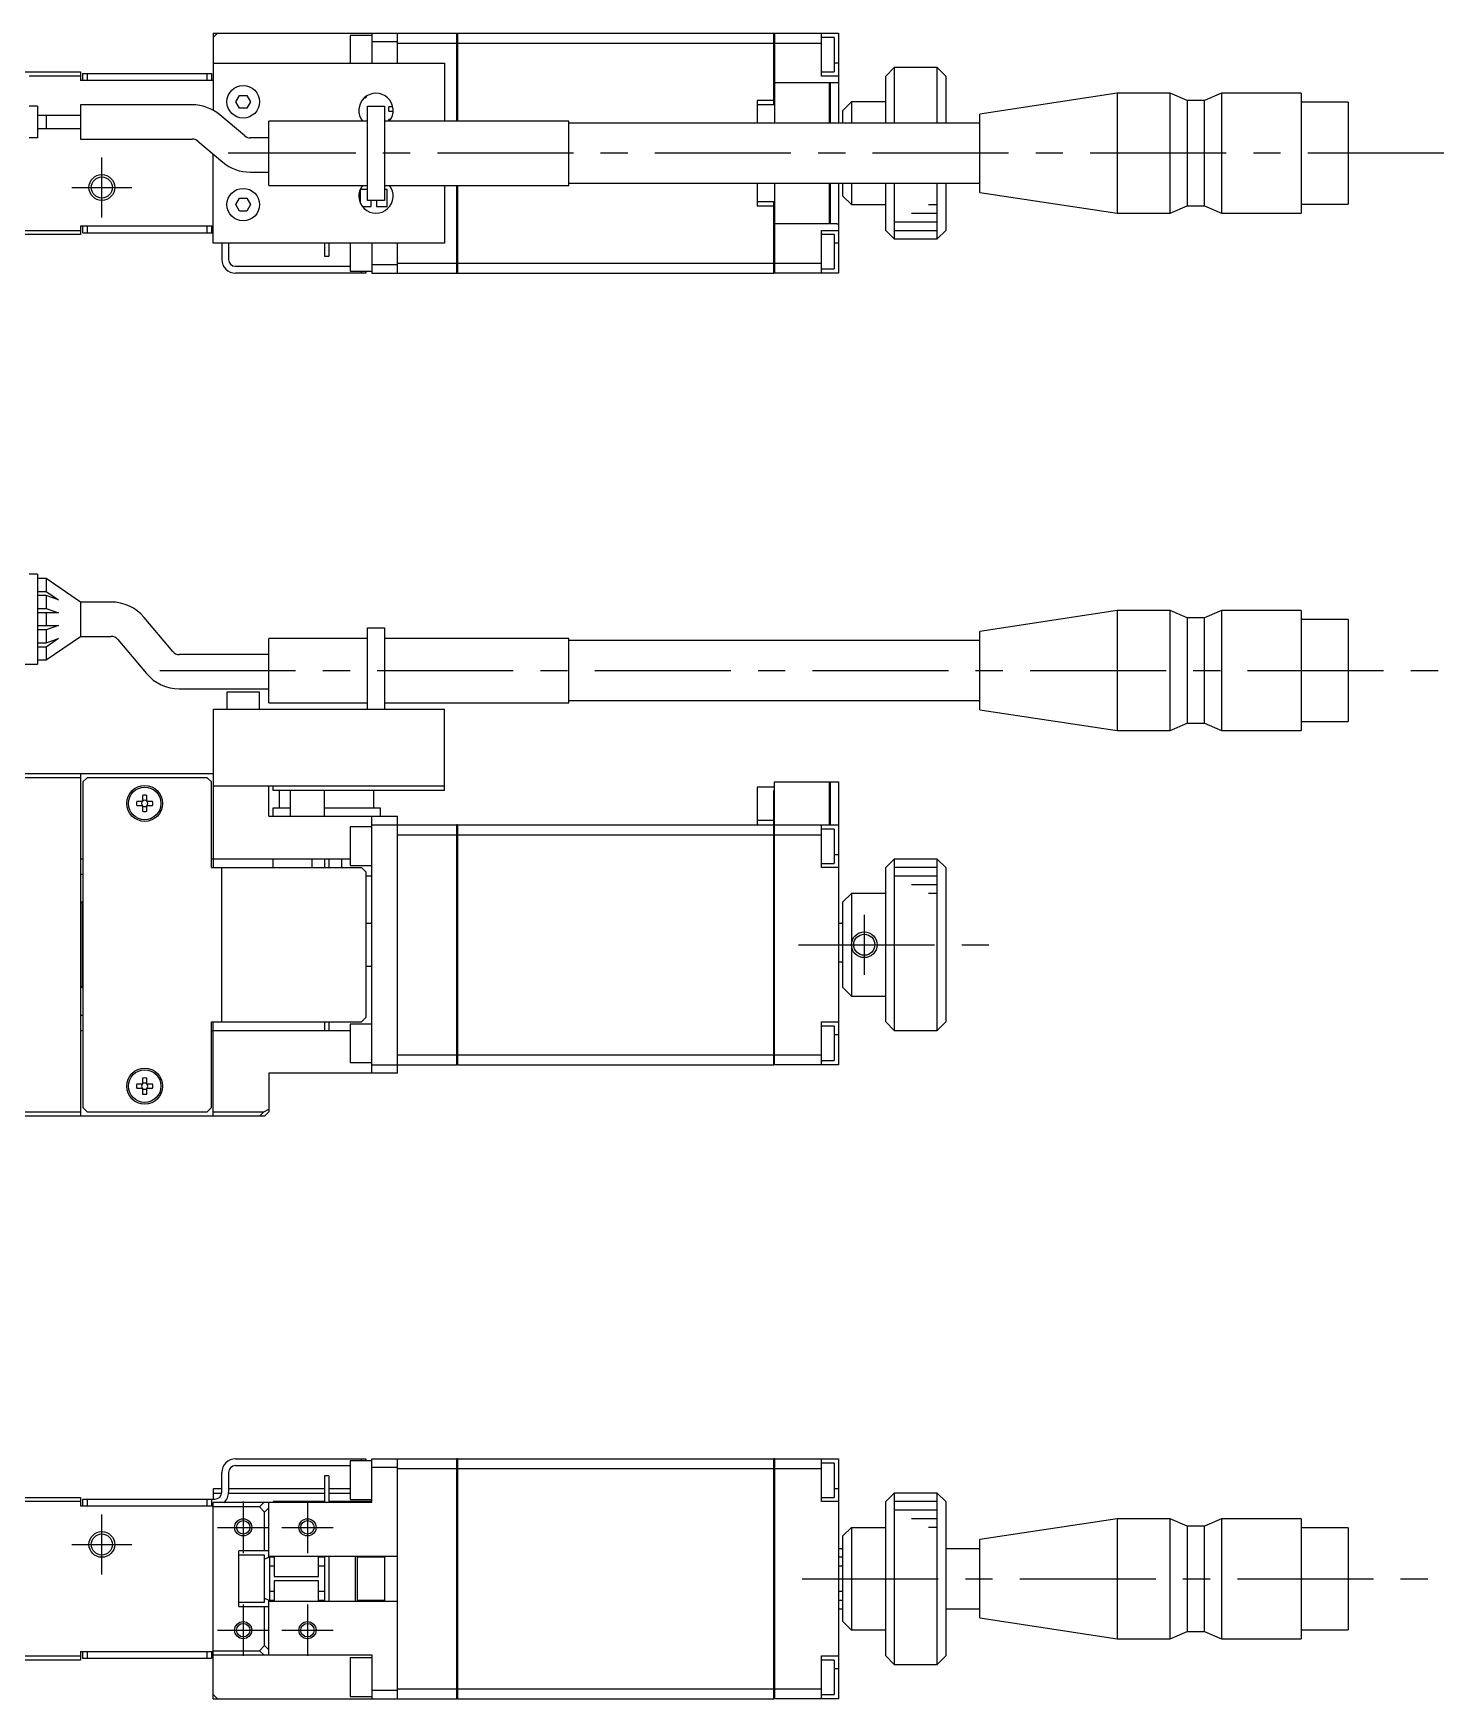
# Model space of a CAD drawing. Extents: x -1 to 721, y -8 to 204.
# Drawn here: x 192 to 356.8, y 10 to 204.4 of the extents above; entities that cross this region are included whole.
import ezdxf

# ---------------------------------------------------------------- set-up
doc = ezdxf.new("R2010")
doc.units = 0
doc.header["$LTSCALE"] = 0.5
doc.linetypes.add('CENTER', pattern=[50.8, 31.75, -6.35, 6.35, -6.35])
for name, color, linetype in [('MSM_CENTER', 1, 'CENTER'), ('MSM_CONTINUOUS', 7, 'CONTINUOUS'), ('MSM_NARROW', 5, 'CONTINUOUS')]:
    doc.layers.add(name, color=color, linetype=linetype)

msp = doc.modelspace()

# ---------------------------------------------------------------- linework, layer by layer
at = {"layer": 'MSM_CENTER'}
for p, q in [((200, 182.89), (200, 189.89)), ((356.64, 190.39), (214.74, 190.39)), ((196.5, 186.39), (203.5, 186.39)), ((206.75, 130), (356.75, 130)), ((289, 101.5), (289, 94.5)), ((281.32, 98), (305.33, 98)), ((200, 24.5), (200, 31.5)), ((216.5, 33), (216.5, 27)), ((224, 33), (224, 27)), ((213.5, 30), (219.5, 30)), ((221, 30), (227, 30)), ((196.5, 28), (203.5, 28)), ((281.75, 24), (356.75, 24)), ((216.5, 21), (216.5, 15)), ((224, 21), (224, 15)), ((213.5, 18), (219.5, 18)), ((221, 18), (227, 18))]:
    msp.add_line(p, q, dxfattribs=at)
at = {"layer": 'MSM_CONTINUOUS'}
for p, q in [((213, 204.39), (213, 195.4)), ((213, 204.39), (241.45, 204.39)), ((213, 203.89), (213.5, 204.39)), ((231.5, 204.14), (229, 204.14)), ((229, 204.14), (229, 200.89)), ((231.5, 204.39), (231.5, 200.89)), ((234.5, 200.89), (234.5, 204.39)), ((241.45, 194.14), (241.45, 204.39)), ((241.5, 204.38), (241.45, 204.38)), ((241.5, 204.39), (241.5, 194.14)), ((241.5, 204.39), (278.45, 204.39)), ((278.45, 196.04), (278.45, 204.39)), ((278.5, 204.38), (278.45, 204.38)), ((278.5, 204.39), (278.5, 193.89)), ((278.5, 204.39), (286, 204.39)), ((284, 199.39), (284, 204.39)), ((286, 204.39), (286, 193.89)), ((234.5, 203.39), (231.5, 203.39)), ((234.5, 203.23), (241.45, 203.23)), ((241.5, 203.23), (241.45, 203.23)), ((241.5, 203.23), (278.45, 203.23)), ((278.5, 203.23), (278.45, 203.23)), ((278.5, 203.23), (284, 203.23)), ((285.5, 203.89), (284, 203.89)), ((285.5, 203.89), (285.5, 199.89)), ((213, 200.89), (240, 200.89)), ((240, 200.89), (240, 194.14)), ((286, 200.89), (285.5, 200.89)), ((292.5, 200.39), (291.5, 199.39)), ((297.5, 200.39), (292.5, 200.39)), ((292.5, 200.39), (292.5, 193.89)), ((298.5, 199.39), (297.5, 200.39)), ((297.5, 193.89), (297.5, 200.39)), ((58.5, 199.89), (197.5, 199.89)), ((197.5, 199.39), (191.5, 199.39)), ((197.5, 199.89), (197.5, 198.89)), ((213, 198.89), (197.5, 198.89)), ((197.8, 199.69), (212.8, 199.69)), ((197.8, 198.89), (197.8, 199.69)), ((198.3, 199.69), (198.3, 198.89)), ((212.3, 198.89), (212.3, 199.69)), ((212.8, 199.69), (212.8, 198.89)), ((278.5, 198.64), (284.95, 198.64)), ((284, 199.89), (285.5, 199.89)), ((286, 199.39), (284, 199.39)), ((284.95, 193.89), (284.95, 198.64)), ((285, 198.59), (284.95, 198.59)), ((285, 198.64), (285, 193.89)), ((285, 198.64), (285.8, 198.64)), ((285.8, 198.62), (285.8, 198.64)), ((286, 198.62), (285.8, 198.62)), ((291.5, 193.89), (291.5, 199.39)), ((298.5, 199.39), (298.5, 193.89)), ((215.63, 196.39), (216.07, 197.14)), ((216.07, 195.64), (215.63, 196.39)), ((216.07, 197.14), (216.93, 197.14)), ((216.93, 197.14), (217.37, 196.39)), ((217.37, 196.39), (216.93, 195.64)), ((276.5, 196.54), (276.5, 193.89)), ((278.45, 196.54), (276.5, 196.54)), ((286.5, 195.39), (287.5, 196.39)), ((291.5, 196.39), (287.5, 196.39)), ((287.5, 196.39), (287.5, 193.89)), ((318.5, 197.39), (302.5, 194.96)), ((324.7, 197.39), (318.5, 197.39)), ((318.5, 197.39), (318.5, 183.39)), ((326.7, 196.54), (324.7, 197.39)), ((324.7, 183.39), (324.7, 197.39)), ((328.7, 196.54), (326.7, 196.54)), ((326.7, 196.54), (326.7, 184.24)), ((330.7, 197.39), (328.7, 196.54)), ((328.7, 184.24), (328.7, 196.54)), ((340, 197.39), (330.7, 197.39)), ((330.7, 197.39), (330.7, 183.39)), ((340, 197.39), (340, 183.39)), ((345.5, 196.34), (340, 196.34)), ((345.5, 196.34), (345.5, 184.44)), ((192.5, 195.89), (191.5, 195.89)), ((192.5, 195.89), (192.5, 192.19)), ((197.5, 194.79), (192.5, 194.79)), ((193.5, 194.79), (193.5, 193.29)), ((197.5, 196.04), (197.5, 192.04)), ((210.55, 196.04), (197.5, 196.04)), ((216.69, 192.41), (213.76, 194.87)), ((216.93, 195.64), (216.07, 195.64)), ((231, 184.89), (231, 195.89)), ((231, 195.89), (233, 195.89)), ((233, 195.89), (233, 184.89)), ((233.5, 195.31), (233.5, 195.81)), ((233.95, 195.81), (233.5, 195.81)), ((233.5, 195.31), (234, 195.31)), ((278.5, 196.04), (276.5, 196.04)), ((286.5, 193.89), (286.5, 195.39)), ((302.5, 185.82), (302.5, 194.96)), ((192.5, 193.29), (197.5, 193.29)), ((231, 194.14), (219.5, 194.14)), ((219.5, 186.64), (219.5, 194.14)), ((254.5, 194.14), (233, 194.14)), ((233.69, 194.31), (233.5, 194.31)), ((233.5, 194.14), (233.5, 194.31)), ((254.5, 186.64), (254.5, 194.14)), ((302.5, 193.89), (254.5, 193.89)), ((192.5, 192.19), (191.5, 192.19)), ((197.5, 192.04), (210.55, 192.04)), ((211.19, 191.8), (214.12, 189.35)), ((219.5, 192.18), (217.33, 192.18)), ((213, 179.89), (213, 190.29)), ((217.33, 188.18), (219.5, 188.18)), ((219.5, 186.64), (231, 186.64)), ((233, 186.64), (254.5, 186.64)), ((240, 186.64), (240, 179.89)), ((241.45, 176.39), (241.45, 186.64)), ((241.5, 186.64), (241.5, 176.39)), ((254.5, 186.89), (302.5, 186.89)), ((276.5, 186.89), (276.5, 184.23)), ((278.5, 186.89), (278.5, 176.39)), ((284.95, 182.14), (284.95, 186.89)), ((285, 186.89), (285, 182.14)), ((286, 186.89), (286, 176.39)), ((286.5, 185.39), (286.5, 186.89)), ((287.5, 186.89), (287.5, 184.39)), ((291.5, 181.39), (291.5, 186.89)), ((292.5, 186.89), (292.5, 180.39)), ((297.5, 180.39), (297.5, 186.89)), ((298.5, 186.89), (298.5, 181.39)), ((215.63, 184.39), (216.07, 185.14)), ((216.07, 185.14), (216.93, 185.14)), ((216.93, 185.14), (217.37, 184.39)), ((231, 186.16), (230.17, 186.16)), ((230.17, 186.16), (230.17, 184.59)), ((233, 184.89), (231, 184.89)), ((231.42, 184.16), (231.42, 184.89)), ((232.07, 184.89), (232.07, 184.16)), ((233.32, 186.16), (233, 186.16)), ((233.32, 184.16), (233.32, 186.16)), ((278.5, 184.73), (276.5, 184.73)), ((278.45, 176.39), (278.45, 184.73)), ((287.5, 184.39), (286.5, 185.39)), ((302.5, 185.82), (318.5, 183.39)), ((216.07, 183.64), (215.63, 184.39)), ((216.93, 183.64), (216.07, 183.64)), ((217.37, 184.39), (216.93, 183.64)), ((230.42, 184.16), (231.42, 184.16)), ((232.07, 184.16), (233.32, 184.16)), ((278.45, 184.23), (276.5, 184.23)), ((287.5, 184.39), (291.5, 184.39)), ((318.5, 183.39), (324.7, 183.39)), ((324.7, 183.39), (326.7, 184.24)), ((326.7, 184.24), (328.7, 184.24)), ((328.7, 184.24), (330.7, 183.39)), ((330.7, 183.39), (340, 183.39)), ((340, 184.44), (345.5, 184.44)), ((197.5, 180.89), (184.5, 180.89)), ((184.61, 181.39), (197.5, 181.39)), ((197.5, 181.89), (197.5, 180.89)), ((213, 181.89), (197.5, 181.89)), ((197.8, 181.09), (197.8, 181.89)), ((197.8, 181.09), (213, 181.09)), ((198.3, 181.89), (198.3, 181.09)), ((212.3, 181.09), (212.3, 181.89)), ((212.8, 181.89), (212.8, 181.09)), ((284.95, 182.14), (278.5, 182.14)), ((284, 176.39), (284, 181.39)), ((284, 181.39), (286, 181.39)), ((285.5, 180.89), (284, 180.89)), ((285, 182.19), (284.95, 182.19)), ((285.8, 182.14), (285, 182.14)), ((285.5, 180.89), (285.5, 176.89)), ((285.8, 182.14), (285.8, 182.16)), ((285.8, 182.16), (286, 182.16)), ((291.5, 181.39), (292.5, 180.39)), ((297.5, 180.39), (298.5, 181.39)), ((240, 179.89), (213, 179.89)), ((214, 179.89), (214, 177.99)), ((214.8, 179.89), (214.8, 177.99)), ((226, 179.89), (226, 178.39)), ((226.5, 179.89), (226.5, 178.39)), ((229, 179.89), (229, 176.64)), ((231.5, 179.89), (231.5, 176.39)), ((234.5, 176.39), (234.5, 179.89)), ((286, 179.89), (285.5, 179.89)), ((292.5, 180.39), (297.5, 180.39)), ((215.6, 177.19), (229, 177.19)), ((226, 178.39), (226.5, 178.39)), ((231.5, 177.39), (234.5, 177.39)), ((234.5, 177.54), (241.45, 177.54)), ((241.5, 177.55), (241.45, 177.55)), ((241.5, 177.54), (278.45, 177.54)), ((278.5, 177.55), (278.45, 177.55)), ((278.5, 177.54), (284, 177.54)), ((230.8, 176.39), (215.6, 176.39)), ((229, 176.64), (231.5, 176.64)), ((230.3, 176.39), (230.3, 176.64)), ((230.8, 176.64), (230.8, 176.39)), ((231.5, 176.39), (241.45, 176.39)), ((241.5, 176.4), (241.45, 176.4)), ((241.5, 176.39), (278.45, 176.39)), ((278.5, 176.4), (278.45, 176.4)), ((286, 176.39), (278.5, 176.39)), ((284, 176.89), (285.5, 176.89)), ((192.5, 141.25), (191.5, 141.25)), ((192.5, 141.25), (192.5, 130.75)), ((193.5, 140.75), (192.5, 140.75)), ((193.5, 140.75), (193.5, 139.25)), ((197.5, 138), (193.5, 140.75)), ((192.5, 139.25), (193.5, 139.25)), ((193.5, 138.75), (192.5, 138.75)), ((193.5, 139.25), (194.95, 138.25)), ((193.5, 138.75), (193.5, 137.25)), ((194.95, 138.25), (193.5, 138.75)), ((192.5, 137.25), (193.5, 137.25)), ((194.95, 136.75), (192.5, 136.75)), ((193.5, 137.25), (194.95, 136.75)), ((193.5, 136.75), (193.5, 135.25)), ((201.1, 138), (197.5, 138)), ((197.5, 138), (197.5, 134)), ((208.28, 132.23), (204.93, 136.21)), ((318.5, 137), (302.5, 134.57)), ((324.7, 137), (318.5, 137)), ((318.5, 137), (318.5, 123)), ((326.7, 136.15), (324.7, 137)), ((324.7, 123), (324.7, 137)), ((328.7, 136.15), (326.7, 136.15)), ((326.7, 136.15), (326.7, 123.85)), ((330.7, 137), (328.7, 136.15)), ((328.7, 123.85), (328.7, 136.15)), ((340, 137), (330.7, 137)), ((330.7, 137), (330.7, 123)), ((340, 137), (340, 123)), ((192.5, 135.25), (194.95, 135.25)), ((193.5, 134.75), (192.5, 134.75)), ((194.95, 135.25), (193.5, 134.75)), ((193.5, 134.75), (193.5, 133.25)), ((231, 125.5), (231, 135)), ((231, 135), (233, 135)), ((233, 135), (233, 125.5)), ((302.5, 125.43), (302.5, 134.57)), ((345.5, 135.95), (340, 135.95)), ((345.5, 135.95), (345.5, 124.05)), ((192.5, 133.25), (193.5, 133.25)), ((193.5, 132.75), (192.5, 132.75)), ((193.5, 131.25), (197.5, 134)), ((194.95, 133.75), (193.5, 132.75)), ((193.5, 133.25), (194.95, 133.75)), ((193.5, 132.75), (193.5, 131.25)), ((197.5, 134), (201.1, 134)), ((201.87, 133.64), (205.21, 129.66)), ((219.5, 126.25), (219.5, 133.75)), ((231, 133.75), (219.5, 133.75)), ((254.5, 133.75), (233, 133.75)), ((254.5, 126.25), (254.5, 133.75)), ((302.5, 133.5), (254.5, 133.5)), ((190.5, 130.75), (192.5, 130.75)), ((192.5, 131.25), (193.5, 131.25)), ((219.5, 131.87), (209.04, 131.87)), ((209.04, 127.87), (219.5, 127.87)), ((218.4, 127.5), (214.6, 127.5)), ((214.6, 127.5), (214.6, 125.5)), ((218.4, 125.5), (218.4, 127.5)), ((254.5, 126.5), (302.5, 126.5)), ((213, 125.5), (213, 107)), ((213, 125.5), (240, 125.5)), ((219.5, 126.25), (231, 126.25)), ((233, 126.25), (254.5, 126.25)), ((240, 116), (240, 125.5)), ((302.5, 125.43), (318.5, 123)), ((318.5, 123), (324.7, 123)), ((324.7, 123), (326.7, 123.85)), ((326.7, 123.85), (328.7, 123.85)), ((328.7, 123.85), (330.7, 123)), ((330.7, 123), (340, 123)), ((340, 124.05), (345.5, 124.05)), ((184, 118), (213, 118)), ((197.5, 117.5), (185.11, 117.5)), ((197.5, 118), (197.5, 78)), ((198.3, 117.5), (197.8, 117)), ((197.8, 117), (197.8, 79)), ((212.3, 117.5), (198.3, 117.5)), ((212.8, 117), (212.3, 117.5)), ((212.8, 107), (212.8, 117)), ((278.5, 84), (278.5, 117)), ((278.5, 117), (284.95, 117)), ((284.95, 112), (284.95, 117)), ((285, 116.95), (284.95, 116.95)), ((285, 117), (285, 112)), ((285, 117), (286, 117)), ((286, 117), (286, 84)), ((204.76, 114.74), (204.08, 114.74)), ((204.76, 115.42), (204.76, 114.74)), ((205.24, 114.74), (205.24, 115.42)), ((205.92, 114.74), (205.24, 114.74)), ((240, 116.5), (213, 116.5)), ((219.5, 113), (219.5, 116.5)), ((220, 116), (220, 116.5)), ((240, 116), (220, 116)), ((220.75, 114), (220.75, 116)), ((222, 116), (222, 113)), ((226, 113), (226, 116)), ((231.75, 114), (231.75, 116)), ((276.5, 116.4), (276.5, 112)), ((278.5, 116.4), (276.5, 116.4)), ((278.45, 84), (278.45, 116)), ((278.45, 116), (278.5, 116)), ((204.08, 114.26), (204.76, 114.26)), ((204.76, 114.26), (204.76, 113.58)), ((205.24, 113.58), (205.24, 114.26)), ((205.24, 114.26), (205.92, 114.26)), ((219.5, 113), (234.5, 113)), ((220, 114), (222, 114)), ((220, 113), (220, 114)), ((226, 114), (232.5, 114)), ((231.5, 83), (231.5, 113)), ((232.5, 114), (232.5, 113)), ((234.5, 83), (234.5, 113)), ((231.5, 111.75), (229, 111.75)), ((229, 111.75), (229, 107.25)), ((231.5, 112), (241.45, 112)), ((234.5, 110.85), (241.45, 110.85)), ((241.45, 84), (241.45, 112)), ((241.5, 111.99), (241.45, 111.99)), ((241.5, 110.84), (241.45, 110.84)), ((241.5, 112), (241.5, 84)), ((241.5, 112), (278.45, 112)), ((241.5, 110.85), (278.45, 110.85)), ((278.45, 112.5), (276.5, 112.5)), ((278.5, 111.99), (278.45, 111.99)), ((278.5, 110.84), (278.45, 110.84)), ((278.5, 112), (286, 112)), ((278.5, 110.85), (284, 110.85)), ((284, 107), (284, 112)), ((285.5, 111.5), (284, 111.5)), ((285.5, 111.5), (285.5, 107.5)), ((197.8, 108), (197.5, 108)), ((229, 108), (212.8, 108)), ((212.8, 107), (230.3, 107)), ((214, 89), (214, 107)), ((220, 107), (220, 108)), ((224.5, 108), (224.5, 107)), ((226, 108), (226, 107)), ((226.5, 108), (226.5, 107)), ((228, 107), (228, 108)), ((229, 107.25), (231.5, 107.25)), ((230.8, 106.5), (230.3, 107)), ((284, 107.5), (285.5, 107.5)), ((286, 107), (284, 107)), ((286, 108.5), (285.5, 108.5)), ((292.5, 108), (291.5, 107)), ((291.5, 89), (291.5, 107)), ((297.5, 108), (292.5, 108)), ((292.5, 108), (292.5, 88)), ((298.5, 107), (297.5, 108)), ((297.5, 88), (297.5, 108)), ((298.5, 107), (298.5, 89)), ((197.5, 106.25), (197.8, 106.25)), ((230.8, 106.5), (230.8, 89.5)), ((231.5, 106), (230.8, 106)), ((286.5, 103), (287.5, 104)), ((287.5, 104), (287.5, 92)), ((291.5, 104), (287.5, 104)), ((197.7, 103), (197.5, 102.8)), ((197.7, 103), (197.7, 93)), ((197.8, 103), (197.7, 103)), ((286.5, 93), (286.5, 103)), ((231.5, 100.5), (230.8, 100.5)), ((286.5, 100.5), (286, 100.5)), ((230.8, 95.5), (231.5, 95.5)), ((286, 96), (286.5, 96)), ((197.5, 93.2), (197.7, 93)), ((197.7, 93), (197.8, 93)), ((287.5, 92), (286.5, 93)), ((287.5, 92), (291.5, 92)), ((197.8, 89.75), (197.5, 89.75)), ((230.3, 89), (230.8, 89.5)), ((197.5, 88), (197.8, 88)), ((212.8, 89), (230.3, 89)), ((212.8, 79), (212.8, 89)), ((212.8, 88), (229, 88)), ((213, 78), (213, 89)), ((226, 89), (226, 88)), ((226.5, 89), (226.5, 88)), ((231.5, 88.75), (229, 88.75)), ((229, 88.75), (229, 84.25)), ((284, 84), (284, 89)), ((284, 89), (286, 89)), ((285.5, 88.5), (284, 88.5)), ((285.5, 88.5), (285.5, 84.5)), ((286, 87.5), (285.5, 87.5)), ((291.5, 89), (292.5, 88)), ((292.5, 88), (297.5, 88)), ((297.5, 88), (298.5, 89)), ((229, 84.25), (231.5, 84.25)), ((231.5, 84), (241.45, 84)), ((234.5, 85.15), (241.45, 85.15)), ((241.5, 85.16), (241.45, 85.16)), ((241.5, 84.01), (241.45, 84.01)), ((241.5, 85.15), (278.45, 85.15)), ((241.5, 84), (278.45, 84)), ((278.5, 85.16), (278.45, 85.16)), ((278.5, 84.01), (278.45, 84.01)), ((278.5, 85.15), (284, 85.15)), ((286, 84), (278.5, 84)), ((284, 84.5), (285.5, 84.5)), ((204.76, 81.74), (204.08, 81.74)), ((204.76, 82.42), (204.76, 81.74)), ((205.24, 81.74), (205.24, 82.42)), ((205.92, 81.74), (205.24, 81.74)), ((234.5, 83), (219.5, 83)), ((219.5, 83), (219.5, 78.5)), ((204.08, 81.26), (204.76, 81.26)), ((204.76, 81.26), (204.76, 80.58)), ((205.24, 80.58), (205.24, 81.26)), ((205.24, 81.26), (205.92, 81.26)), ((219, 78), (184, 78)), ((185.11, 78.5), (197.5, 78.5)), ((197.8, 79), (198.3, 78.5)), ((198.3, 78.5), (212.3, 78.5)), ((212.3, 78.5), (212.8, 79)), ((213, 78.5), (218.89, 78.5)), ((218.39, 78), (218.89, 78.5)), ((218.89, 78.5), (219.5, 78.81)), ((219.5, 78.5), (219, 78)), ((215.6, 38), (230.8, 38)), ((215.6, 37.2), (229, 37.2)), ((229, 37.75), (229, 33.25)), ((231.5, 37.75), (229, 37.75)), ((230.3, 37.75), (230.3, 38)), ((230.8, 38), (230.8, 37.75)), ((231.5, 32.9), (231.5, 38)), ((231.5, 38), (241.45, 38)), ((234.5, 37), (231.5, 37)), ((234.5, 10), (234.5, 38)), ((241.45, 10), (241.45, 38)), ((241.5, 37.99), (241.45, 37.99)), ((241.5, 38), (241.5, 10)), ((241.5, 38), (278.45, 38)), ((278.45, 10), (278.45, 38)), ((278.5, 37.99), (278.45, 37.99)), ((278.5, 38), (278.5, 10)), ((278.5, 38), (286, 38)), ((284, 33), (284, 38)), ((285.5, 37.5), (284, 37.5)), ((285.5, 37.5), (285.5, 33.5)), ((286, 38), (286, 10)), ((214, 34.1), (214, 36.4)), ((214.8, 36.4), (214.8, 34.1)), ((226.5, 36), (226, 36)), ((226, 36), (226, 32.9)), ((226.5, 36), (226.5, 32.9)), ((234.5, 36.85), (241.45, 36.85)), ((241.5, 36.84), (241.45, 36.84)), ((241.5, 36.85), (278.45, 36.85)), ((278.5, 36.84), (278.45, 36.84)), ((278.5, 36.85), (284, 36.85)), ((184.5, 33.5), (197.5, 33.5)), ((197.5, 33.5), (197.5, 32.5)), ((197.8, 33.3), (213.2, 33.3)), ((197.8, 32.5), (197.8, 33.3)), ((198.3, 33.3), (198.3, 32.5)), ((212.3, 32.5), (212.3, 33.3)), ((212.8, 33.3), (212.8, 32.5)), ((213, 34.5), (213, 33.3)), ((214, 34.5), (213, 34.5)), ((213, 34), (213.99, 34)), ((226, 34.5), (214.8, 34.5)), ((214.8, 34), (226, 34)), ((229, 34.5), (226.5, 34.5)), ((226.5, 34), (229, 34)), ((229, 33.25), (231.5, 33.25)), ((284, 33.5), (285.5, 33.5)), ((286, 34.5), (285.5, 34.5)), ((292.5, 34), (291.5, 33)), ((292.5, 34), (292.5, 14)), ((297.5, 34), (292.5, 34)), ((297.5, 14), (297.5, 34)), ((298.5, 33), (297.5, 34)), ((197.5, 33), (184.61, 33)), ((197.5, 32.5), (213, 32.5)), ((231.5, 32.9), (213, 32.9)), ((213, 10), (213, 32.9)), ((218.39, 32.4), (213, 32.4)), ((218.39, 32.4), (218.89, 32.9)), ((219, 31.79), (218.39, 32.4)), ((219.5, 32.29), (219, 31.79)), ((219, 27.25), (219, 31.79)), ((219.5, 26.49), (219.5, 32.9)), ((220, 33), (220, 32.9)), ((226, 33), (220, 33)), ((231.5, 33), (226.5, 33)), ((286, 33), (284, 33)), ((291.5, 15), (291.5, 33)), ((298.5, 33), (298.5, 15)), ((287.5, 30), (286.5, 29)), ((287.5, 30), (287.5, 18)), ((287.5, 30), (291.5, 30)), ((318.5, 31), (302.5, 28.57)), ((324.7, 31), (318.5, 31)), ((318.5, 31), (318.5, 17)), ((326.7, 30.15), (324.7, 31)), ((324.7, 17), (324.7, 31)), ((328.7, 30.15), (326.7, 30.15)), ((326.7, 30.15), (326.7, 17.85)), ((330.7, 31), (328.7, 30.15)), ((328.7, 17.85), (328.7, 30.15)), ((340, 31), (330.7, 31)), ((330.7, 31), (330.7, 17)), ((340, 31), (340, 17)), ((345.5, 29.95), (340, 29.95)), ((345.5, 29.95), (345.5, 18.05)), ((219.5, 27.25), (216, 27.25)), ((216, 20.75), (216, 27.25)), ((286.5, 27.5), (286, 27.5)), ((286.5, 19), (286.5, 29)), ((302.5, 27.5), (298.5, 27.5)), ((302.5, 19.43), (302.5, 28.57)), ((219, 26.75), (216, 26.75)), ((219, 21.25), (219, 26.75)), ((219.5, 26.49), (219, 26.28)), ((234.5, 26.6), (219.5, 26.6)), ((219.6, 21.4), (219.6, 26.6)), ((220.1, 26.5), (219.6, 26.5)), ((219.6, 25.5), (220.1, 25.5)), ((220, 26.6), (220, 26.5)), ((220.1, 26.6), (220.1, 24.25)), ((225.3, 24.25), (225.3, 26.6)), ((226, 26.5), (225.3, 26.5)), ((225.3, 25.5), (226, 25.5)), ((226, 26.6), (226, 21.4)), ((226.5, 26.6), (226.5, 21.4)), ((229.6, 21.4), (229.6, 26.6)), ((229.8, 26.6), (229.8, 21.4)), ((233, 26.5), (229.8, 26.5)), ((233, 26.6), (233, 21.4)), ((286.5, 26.5), (286, 26.5)), ((286, 25.5), (286.5, 25.5)), ((220.1, 24.25), (225.3, 24.25)), ((220.1, 23.75), (220.1, 21.4)), ((225.3, 23.75), (220.1, 23.75)), ((225.3, 21.4), (225.3, 23.75)), ((219, 21.72), (219.5, 21.51)), ((219.5, 15.1), (219.5, 21.51)), ((219.5, 21.4), (234.5, 21.4)), ((220.1, 22.5), (219.6, 22.5)), ((219.6, 21.5), (220.1, 21.5)), ((220, 21.5), (220, 21.4)), ((226, 22.5), (225.3, 22.5)), ((225.3, 21.5), (226, 21.5)), ((229.8, 21.5), (233, 21.5)), ((286.5, 22.5), (286, 22.5)), ((286, 21.5), (286.5, 21.5)), ((216, 21.25), (219, 21.25)), ((216, 20.75), (219.5, 20.75)), ((219, 16.21), (219, 20.75)), ((286, 20.5), (286.5, 20.5)), ((298.5, 20.5), (302.5, 20.5)), ((286.5, 19), (287.5, 18)), ((291.5, 18), (287.5, 18)), ((302.5, 19.43), (318.5, 17)), ((324.7, 17), (326.7, 17.85)), ((326.7, 17.85), (328.7, 17.85)), ((328.7, 17.85), (330.7, 17)), ((340, 18.05), (345.5, 18.05)), ((213, 15.6), (218.39, 15.6)), ((218.39, 15.6), (219, 16.21)), ((218.89, 15.1), (218.39, 15.6)), ((219, 16.21), (219.5, 15.71)), ((318.5, 17), (324.7, 17)), ((330.7, 17), (340, 17)), ((184, 15), (197.5, 15)), ((197.5, 14.5), (184, 14.5)), ((197.5, 15.5), (197.5, 14.5)), ((197.5, 15.5), (213, 15.5)), ((197.8, 14.7), (197.8, 15.5)), ((212.8, 14.7), (197.8, 14.7)), ((198.3, 15.5), (198.3, 14.7)), ((212.3, 14.7), (212.3, 15.5)), ((212.8, 15.5), (212.8, 14.7)), ((213, 15.1), (231.5, 15.1)), ((229, 14.75), (229, 10.25)), ((231.5, 14.75), (229, 14.75)), ((231.5, 15.1), (231.5, 10)), ((284, 10), (284, 15)), ((284, 15), (286, 15)), ((285.5, 14.5), (284, 14.5)), ((285.5, 14.5), (285.5, 10.5)), ((291.5, 15), (292.5, 14)), ((292.5, 14), (297.5, 14)), ((297.5, 14), (298.5, 15)), ((286, 13.5), (285.5, 13.5)), ((213.5, 10), (213, 10.5)), ((213, 10), (241.45, 10)), ((229, 10.25), (231.5, 10.25)), ((231.5, 11), (234.5, 11)), ((234.5, 11.15), (241.45, 11.15)), ((241.5, 11.16), (241.45, 11.16)), ((241.5, 10.01), (241.45, 10.01)), ((241.5, 11.15), (278.45, 11.15)), ((241.5, 10), (278.45, 10)), ((278.5, 11.16), (278.45, 11.16)), ((278.5, 10.01), (278.45, 10.01)), ((278.5, 11.15), (284, 11.15)), ((286, 10), (278.5, 10)), ((284, 10.5), (285.5, 10.5))]:
    msp.add_line(p, q, dxfattribs=at)
for centre, radius in [((216.5, 196.39), 1.9), ((200, 186.39), 1.23), ((216.5, 184.39), 1.9), ((205, 114.5), 2.1), ((205, 114.5), 1.9), ((289, 98), 1.23), ((205, 81.5), 2.1), ((205, 81.5), 1.9), ((200, 28), 1.23), ((216.5, 30), 0.783), ((224, 30), 0.783), ((216.5, 18), 0.783), ((224, 18), 0.783)]:
    msp.add_circle(centre, radius, dxfattribs=at)
for centre, radius, start, end in [((232, 195.39), 2, 321.3178, 218.6822), ((230.7, 197.05), 0.2, 255.0734, 0.8074), ((210.55, 191.04), 5, 50, 90), ((210.55, 191.04), 1, 50, 90), ((217.33, 193.18), 1, 230, 270), ((217.33, 193.18), 5, 230, 270), ((232, 185.39), 2, 141.3178, 38.6822), ((215.6, 177.99), 1.6, 180, 270), ((215.6, 177.99), 0.8, 180, 270), ((201.1, 133), 5, 40, 90), ((201.1, 133), 1, 40, 90), ((209.04, 132.87), 1, 220, 270), ((209.04, 132.87), 5, 220, 270), ((205, 114.5), 0.95, 165.3667, 194.6333), ((205, 114.5), 0.365, 138.8496, 221.1504), ((205, 114.5), 0.95, 75.3667, 104.6333), ((205, 114.5), 0.365, 48.8496, 131.1504), ((205, 114.5), 0.365, 318.8496, 41.1504), ((205, 114.5), 0.95, 345.3667, 14.6333), ((205, 114.5), 0.365, 228.8496, 311.1504), ((205, 114.5), 0.95, 255.3667, 284.6333), ((205, 81.5), 0.95, 165.3667, 194.6333), ((205, 81.5), 0.365, 138.8496, 221.1504), ((205, 81.5), 0.95, 75.3667, 104.6333), ((205, 81.5), 0.365, 48.8496, 131.1504), ((205, 81.5), 0.365, 318.8496, 41.1504), ((205, 81.5), 0.95, 345.3667, 14.6333), ((205, 81.5), 0.365, 228.8496, 311.1504), ((205, 81.5), 0.95, 255.3667, 284.6333), ((215.6, 36.4), 1.6, 90, 180), ((215.6, 36.4), 0.8, 90, 180), ((213.2, 34.1), 0.8, 270, 0), ((213.2, 34.1), 1.6, 311.4097, 0)]:
    msp.add_arc(centre, radius, start, end, dxfattribs=at)
at = {"layer": 'MSM_NARROW'}
for p, q in [((294.5, 183.39), (297.5, 183.39)), ((296.5, 184.39), (297.5, 184.39)), ((292.5, 182.39), (297.5, 182.39)), ((292.5, 181.39), (297.5, 181.39)), ((297.5, 107), (292.5, 107)), ((297.5, 106), (292.5, 106)), ((297.5, 105), (294.5, 105)), ((297.5, 104), (296.5, 104)), ((297.5, 33), (292.5, 33)), ((297.5, 32), (292.5, 32)), ((297.5, 31), (294.5, 31)), ((297.5, 30), (296.5, 30))]:
    msp.add_line(p, q, dxfattribs=at)
for centre, radius in [((200, 186.39), 1.5), ((289, 98), 1.5), ((200, 28), 1.5), ((216.5, 30), 1), ((224, 30), 1), ((216.5, 18), 1), ((224, 18), 1)]:
    msp.add_circle(centre, radius, dxfattribs=at)

doc.saveas('drawing.dxf')
